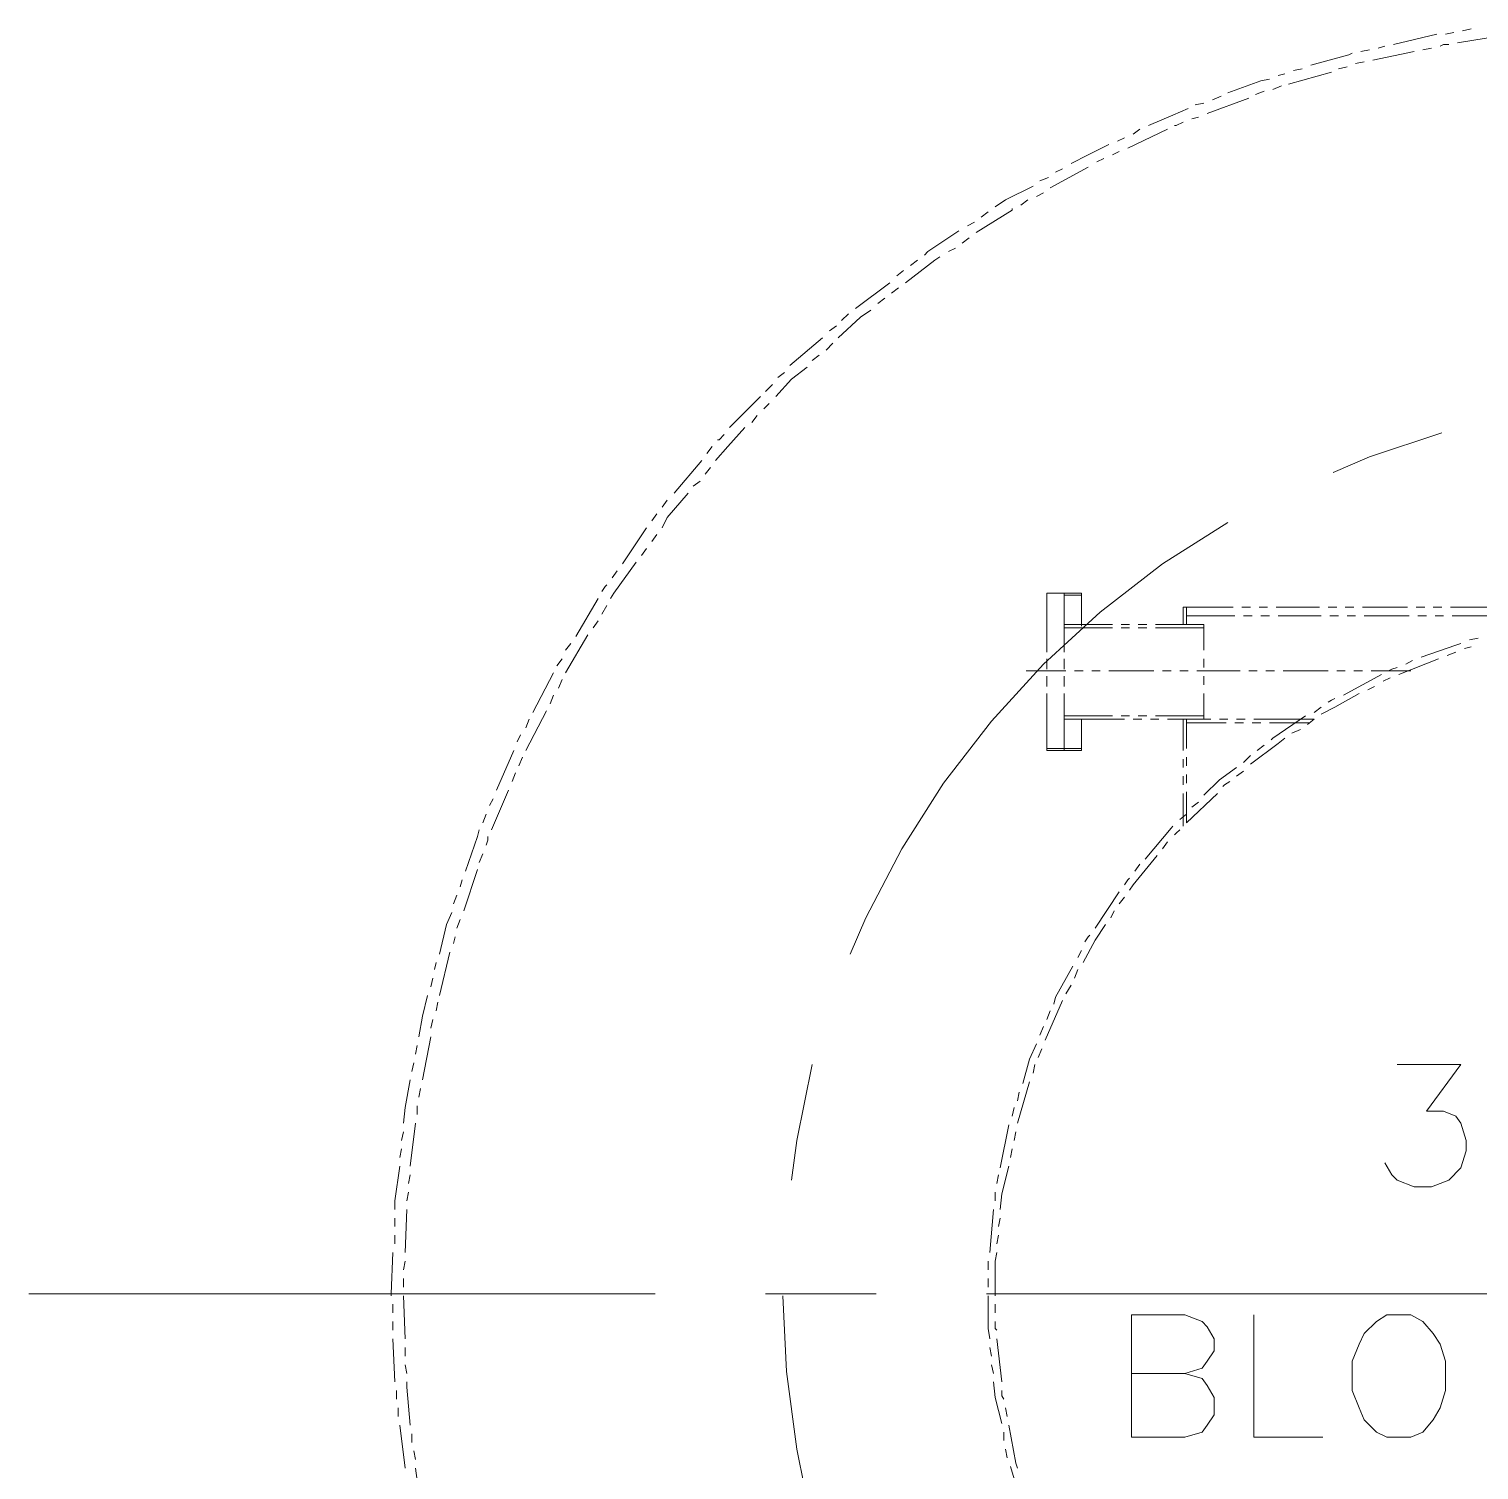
# Model space of a CAD drawing. Header units: millimetres. Extents: x 29 to 95071, y 20 to 67221.
# Drawn here: x 62804 to 66970, y 33680 to 37818 of the extents above; entities that cross this region are included whole.
import ezdxf

# ---------------------------------------------------------------- set-up
doc = ezdxf.new("R2010")
doc.units = ezdxf.units.MM

msp = doc.modelspace()

# ---------------------------------------------------------------- linework, layer by layer
at = {"color": 7, "lineweight": 0}
for points in [[(66848.2, 37803.5), (66724.3, 37773.7)], [(66897.8, 37808.4), (66873, 37803.5)], [(67031.6, 37798.5), (66907.7, 37778.7)], [(66947.4, 37818.4), (66922.6, 37813.4)], [(66605.4, 37749), (66595.5, 37744), (66486.4, 37714.3)], [(66654.9, 37758.9), (66630.2, 37753.9)], [(66783.8, 37753.9), (66664.9, 37729.1)], [(66699.6, 37768.8), (66679.7, 37763.8)], [(66833.4, 37763.8), (66808.6, 37758.9)], [(66882.9, 37773.7), (66868.1, 37773.7), (66858.2, 37768.8)], [(66461.6, 37704.3), (66436.9, 37699.4)], [(66590.5, 37709.3), (66565.7, 37704.3)], [(66640.1, 37724.2), (66615.3, 37719.2)], [(66367.5, 37674.6), (66342.7, 37669.7), (66248.5, 37635)], [(66412.1, 37689.5), (66392.2, 37684.5)], [(66545.9, 37694.4), (66422, 37659.7)], [(66308, 37620.1), (66189, 37575.5)], [(66228.7, 37625), (66203.9, 37615.1)], [(66352.6, 37639.9), (66327.8, 37630)], [(66402.2, 37654.8), (66377.4, 37644.9)], [(66134.5, 37590.3), (66089.9, 37570.5), (66020.5, 37540.8)], [(66179.1, 37605.2), (66154.3, 37600.3)], [(66119.6, 37550.7), (66099.8, 37540.8), (66094.9, 37540.8)], [(66164.2, 37565.6), (66144.4, 37560.6)], [(65951.1, 37506.1), (65931.3, 37496.2)], [(66075, 37530.9), (65961, 37476.3)], [(65995.7, 37530.9), (65975.9, 37516)], [(65906.5, 37486.3), (65847, 37456.5), (65797.5, 37431.7)], [(65936.2, 37466.4), (65916.4, 37456.5)], [(65847, 37421.8), (65738, 37362.3)], [(65772.7, 37416.9), (65752.9, 37407)], [(65891.6, 37446.6), (65871.8, 37436.7)], [(65733, 37392.1), (65708.2, 37382.2)], [(65688.4, 37367.3), (65609.1, 37327.7), (65579.4, 37307.8)], [(65673.5, 37327.7), (65653.7, 37312.8)], [(65718.2, 37347.5), (65698.3, 37337.6)], [(65628.9, 37302.9), (65628.9, 37297.9), (65524.9, 37233.5)], [(65559.5, 37293), (65539.7, 37278.1)], [(65519.9, 37263.2), (65500.1, 37253.3)], [(65475.3, 37238.4), (65386.1, 37179), (65376.2, 37169)], [(65505, 37218.6), (65485.2, 37203.7)], [(65420.8, 37164.1), (65405.9, 37154.2), (65321.6, 37089.7)], [(65465.4, 37188.9), (65445.5, 37179)], [(65316.7, 37124.4), (65296.9, 37109.6)], [(65356.3, 37154.2), (65336.5, 37139.3)], [(65277, 37089.7), (65177.9, 37015.4)], [(65262.2, 37045.1), (65242.3, 37030.3)], [(65301.8, 37074.9), (65282, 37060)], [(65222.5, 37010.4), (65192.8, 36990.6), (65128.3, 36931.1)], [(65158.1, 37000.5), (65138.2, 36980.7)], [(65123.4, 36965.8), (65103.5, 36951)], [(65083.7, 36931.1), (64989.5, 36851.8)], [(65113.5, 36916.3), (65093.6, 36896.4)], [(65073.8, 36881.6), (65054, 36866.7)], [(65039.1, 36846.9), (64994.5, 36812.2), (64949.9, 36762.6)], [(64974.7, 36832), (64954.9, 36817.1)], [(64940, 36797.3), (64920.2, 36777.5)], [(64905.3, 36762.6), (64816.1, 36673.4)], [(64895.4, 36708.1), (64880.5, 36688.3)], [(64930.1, 36742.8), (64915.2, 36727.9)], [(64860.7, 36673.4), (64811.1, 36618.9), (64776.4, 36579.2)], [(64801.2, 36653.6), (64786.3, 36638.7), (64781.4, 36638.7)], [(66863.1, 36658.5), (66654.9, 36589.1), (66550.9, 36544.5)], [(64736.8, 36579.2), (64657.5, 36485)], [(64766.5, 36618.9), (64751.6, 36599)], [(64761.5, 36559.4), (64746.7, 36539.6)], [(64731.8, 36519.7), (64712, 36504.9)], [(64697.1, 36485), (64637.6, 36415.6), (64622.8, 36385.9)], [(64637.6, 36465.2), (64622.8, 36445.4)], [(64607.9, 36425.6), (64593, 36405.7)], [(64578.2, 36385.9), (64508.8, 36281.8)], [(66248.5, 36400.8), (66060.2, 36281.8), (65881.7, 36143), (65718.2, 35994.3), (65569.5, 35830.8), (65430.7, 35652.3), (65311.7, 35464), (65207.6, 35265.7), (65163, 35161.6)], [(64607.9, 36366.1), (64593, 36346.3)], [(64548.4, 36286.8), (64484, 36197.6), (64474.1, 36182.7)], [(64578.2, 36326.4), (64563.3, 36306.6)], [(64493.9, 36262), (64479, 36242.2)], [(64464.2, 36222.3), (64459.2, 36217.4), (64449.3, 36202.5)], [(64439.4, 36182.7), (64374.9, 36073.6)], [(64464.2, 36162.9), (64449.3, 36138.1)], [(65728.1, 36197.6), (65777.6, 36197.6)], [(65728.1, 36034), (65728.1, 36197.6)], [(65728.1, 36029), (65728.1, 36192.6)], [(65777.6, 36034), (65777.6, 36197.6)], [(65777.6, 36034), (65777.6, 36197.6)], [(65827.2, 36108.3), (65827.2, 36197.6), (65777.6, 36197.6)], [(65827.2, 36103.4), (65827.2, 36192.6), (65777.6, 36192.6)], [(65777.6, 36029), (65777.6, 36192.6)], [(66263.4, 36157.9), (66119.6, 36157.9)], [(66119.6, 36108.3), (66119.6, 36157.9)], [(66129.6, 36108.3), (66129.6, 36157.9)], [(66268.3, 36133.1), (66129.6, 36133.1)], [(66312.9, 36157.9), (66288.2, 36157.9)], [(66317.9, 36133.1), (66293.1, 36133.1)], [(66362.5, 36157.9), (66337.7, 36157.9)], [(66367.5, 36133.1), (66342.7, 36133.1)], [(66511.2, 36157.9), (66387.3, 36157.9)], [(66516.2, 36133.1), (66392.2, 36133.1)], [(66560.8, 36157.9), (66536, 36157.9)], [(66565.7, 36133.1), (66540.9, 36133.1)], [(66610.3, 36157.9), (66585.6, 36157.9)], [(66615.3, 36133.1), (66590.5, 36133.1)], [(66764, 36157.9), (66635.1, 36157.9)], [(66768.9, 36133.1), (66640.1, 36133.1)], [(66813.6, 36157.9), (66788.8, 36157.9)], [(66818.5, 36133.1), (66793.7, 36133.1)], [(66863.1, 36157.9), (66838.3, 36157.9)], [(66868.1, 36133.1), (66843.3, 36133.1)], [(67011.8, 36157.9), (66887.9, 36157.9)], [(67016.8, 36133.1), (66892.9, 36133.1)], [(64409.6, 36078.6), (64345.2, 35969.6)], [(64439.4, 36118.3), (64424.5, 36098.4)], [(65916.4, 36108.3), (65777.6, 36108.3)], [(65916.4, 36098.4), (65777.6, 36098.4)], [(65966, 36108.3), (65941.2, 36108.3)], [(65966, 36098.4), (65941.2, 36098.4)], [(66015.6, 36108.3), (65990.8, 36108.3)], [(66015.6, 36098.4), (65990.8, 36098.4)], [(66179.1, 36108.3), (66040.3, 36108.3)], [(66179.1, 36098.4), (66040.3, 36098.4)], [(66179.1, 36034), (66179.1, 36108.3)], [(64360.1, 36053.8), (64345.2, 36034)], [(66917.6, 36053.8), (66902.8, 36048.9), (66803.6, 36014.2)], [(66947.4, 36043.9), (66927.6, 36039)], [(66967.2, 36068.7), (66942.4, 36063.7)], [(64335.3, 36009.2), (64320.4, 35989.4)], [(65728.1, 35984.4), (65728.1, 36009.2)], [(65728.1, 35979.5), (65728.1, 36004.3)], [(65777.6, 35984.4), (65777.6, 36009.2)], [(65777.6, 35984.4), (65777.6, 36009.2)], [(65777.6, 35979.5), (65777.6, 36004.3)], [(66179.1, 35984.4), (66179.1, 36009.2)], [(66853.2, 36009.2), (66739.2, 35964.6)], [(66778.9, 36004.3), (66759, 35994.3)], [(66902.8, 36029), (66878, 36019.1)], [(64310.5, 35969.6), (64251, 35855.6)], [(65782.6, 35974.5), (65668.6, 35974.5)], [(65728.1, 35934.9), (65728.1, 35959.6)], [(65728.1, 35929.9), (65728.1, 35954.7)], [(65777.6, 35934.9), (65777.6, 35959.6)], [(65777.6, 35934.9), (65777.6, 35959.6)], [(65777.6, 35929.9), (65777.6, 35954.7)], [(65832.2, 35974.5), (65807.4, 35974.5)], [(65881.7, 35974.5), (65856.9, 35974.5)], [(66035.4, 35974.5), (65906.5, 35974.5)], [(66084.9, 35974.5), (66060.2, 35974.5)], [(66134.5, 35974.5), (66109.7, 35974.5)], [(66283.2, 35974.5), (66159.3, 35974.5)], [(66179.1, 35934.9), (66179.1, 35959.6)], [(66332.8, 35974.5), (66308, 35974.5)], [(66382.3, 35974.5), (66357.6, 35974.5)], [(66536, 35974.5), (66407.1, 35974.5)], [(66585.6, 35974.5), (66560.8, 35974.5)], [(66689.6, 35964.6), (66580.6, 35905.1)], [(66635.1, 35974.5), (66610.3, 35974.5)], [(66773.9, 35974.5), (66659.9, 35974.5)], [(66714.4, 35954.7), (66694.6, 35944.8)], [(66734.2, 35984.4), (66719.4, 35979.5), (66709.5, 35974.5)], [(64335.3, 35949.7), (64325.4, 35925)], [(66669.8, 35929.9), (66650, 35920)], [(64310.5, 35905.1), (64300.6, 35880.3)], [(65728.1, 35751.5), (65728.1, 35910.1)], [(65728.1, 35905.1), (65728.1, 35746.5), (65777.6, 35746.5), (65777.6, 35830.8)], [(65777.6, 35746.5), (65777.6, 35910.1)], [(65777.6, 35751.5), (65777.6, 35910.1)], [(65777.6, 35746.5), (65777.6, 35905.1)], [(66179.1, 35835.7), (66179.1, 35910.1)], [(66516.2, 35870.4), (66496.3, 35855.6)], [(66625.2, 35910.1), (66555.8, 35870.4), (66516.2, 35850.6)], [(66555.8, 35895.2), (66545.9, 35890.3), (66536, 35885.3)], [(64290.7, 35860.5), (64231.2, 35746.5)], [(64241.1, 35835.7), (64231.2, 35811)], [(65728.1, 35751.5), (65777.6, 35751.5), (65777.6, 35835.7)], [(65916.4, 35845.6), (65777.6, 35845.6)], [(65951.1, 35835.7), (65777.6, 35835.7)], [(65777.6, 35751.5), (65827.2, 35751.5), (65827.2, 35835.7)], [(65777.6, 35746.5), (65827.2, 35746.5), (65827.2, 35830.8)], [(65966, 35845.6), (65941.2, 35845.6)], [(66000.7, 35835.7), (65975.9, 35835.7)], [(66015.6, 35845.6), (65990.8, 35845.6)], [(66050.2, 35835.7), (66025.5, 35835.7)], [(66179.1, 35845.6), (66040.3, 35845.6)], [(66198.9, 35835.7), (66075, 35835.7)], [(66119.6, 35746.5), (66119.6, 35835.7)], [(66129.6, 35751.5), (66129.6, 35835.7)], [(66248.5, 35835.7), (66223.7, 35835.7)], [(66298.1, 35835.7), (66273.3, 35835.7)], [(66496.3, 35835.7), (66322.9, 35835.7)], [(66471.6, 35845.6), (66377.4, 35781.2), (66372.4, 35776.3)], [(66496.3, 35835.7), (66476.5, 35820.9)], [(64216.3, 35791.1), (64206.4, 35771.3)], [(66243.6, 35825.8), (66129.6, 35825.8)], [(66293.1, 35825.8), (66268.3, 35825.8)], [(66342.7, 35825.8), (66317.9, 35825.8)], [(66481.5, 35825.8), (66367.5, 35825.8)], [(66456.7, 35806), (66431.9, 35796.1)], [(64196.5, 35746.5), (64146.9, 35632.5)], [(66412.1, 35781.2), (66392.2, 35766.3), (66312.9, 35706.9)], [(66352.6, 35761.4), (66332.8, 35746.5)], [(64221.3, 35726.7), (64211.4, 35701.9)], [(66119.6, 35697), (66119.6, 35721.7)], [(66129.6, 35701.9), (66129.6, 35726.7)], [(66312.9, 35731.6), (66293.1, 35711.8)], [(64201.5, 35682.1), (64191.5, 35657.3)], [(66119.6, 35647.4), (66119.6, 35672.2)], [(66129.6, 35652.3), (66129.6, 35677.1)], [(66273.3, 35697), (66223.7, 35662.3), (66179.1, 35617.6)], [(66293.1, 35687), (66273.3, 35672.2)], [(64181.6, 35632.5), (64132.1, 35518.5)], [(66119.6, 35528.4), (66119.6, 35622.6)], [(66129.6, 35538.3), (66129.6, 35627.6)], [(66218.8, 35622.6), (66129.6, 35538.3)], [(66253.5, 35657.3), (66238.6, 35647.4), (66233.6, 35642.4)], [(64137, 35607.7), (64127.1, 35587.9)], [(66164.2, 35597.8), (66144.4, 35582.9)], [(64117.2, 35563.1), (64107.3, 35538.3)], [(66129.6, 35563.1), (66109.7, 35548.3)], [(64097.4, 35518.5), (64092.4, 35498.7), (64057.7, 35399.6)], [(64122.2, 35498.7), (64122.2, 35488.8), (64117.2, 35473.9)], [(66089.9, 35528.4), (66084.9, 35523.5), (66010.6, 35434.3)], [(66109.7, 35518.5), (66099.8, 35508.6), (66094.9, 35503.6)], [(66075, 35483.8), (66060.2, 35464)], [(64107.3, 35449.1), (64097.4, 35424.3)], [(66045.3, 35444.2), (65975.9, 35359.9), (65966, 35345)], [(65995.7, 35419.4), (65980.9, 35399.6)], [(64047.8, 35374.8), (64042.8, 35354.9)], [(64092.4, 35404.5), (64052.8, 35285.6)], [(65966, 35379.7), (65961, 35374.8), (65951.1, 35359.9)], [(64032.9, 35330.2), (64023, 35305.4)], [(65936.2, 35340.1), (65866.9, 35236)], [(65951.1, 35325.2), (65936.2, 35305.4)], [(64018.1, 35280.6), (64003.2, 35245.9), (63983.4, 35161.6)], [(64042.8, 35260.8), (64032.9, 35236)], [(65896.6, 35245.9), (65866.9, 35201.3), (65832.2, 35136.9)], [(65921.4, 35285.6), (65911.5, 35265.7)], [(64028, 35211.2), (64023, 35191.4)], [(65852, 35216.2), (65847, 35211.2), (65837.1, 35196.3)], [(64013.1, 35166.6), (63983.4, 35042.7)], [(65827.2, 35171.6), (65817.3, 35151.7)], [(63973.5, 35136.9), (63968.5, 35117)], [(65802.4, 35126.9), (65752.9, 35037.7), (65747.9, 35017.9)], [(63963.5, 35092.3), (63958.6, 35067.5)], [(65817.3, 35117), (65807.4, 35092.3)], [(63948.7, 35042.7), (63933.8, 34983.2), (63923.9, 34923.7)], [(65797.5, 35072.4), (65782.6, 35047.6)], [(63978.4, 35022.9), (63973.5, 34998.1)], [(65772.7, 35027.8), (65723.1, 34913.8)], [(65738, 34998.1), (65728.1, 34973.3)], [(63963.5, 34973.3), (63958.6, 34948.5)], [(65718.2, 34953.5), (65708.2, 34928.7)], [(63958.6, 34923.7), (63933.8, 34799.8)], [(63918.9, 34898.9), (63914, 34874.2)], [(65698.3, 34903.9), (65678.5, 34859.3), (65658.7, 34789.9)], [(65713.2, 34889), (65703.3, 34864.3)], [(63909, 34849.4), (63904.1, 34824.6)], [(65054, 34844.4), (65009.4, 34626.3), (64994.5, 34512.3)], [(65693.4, 34844.4), (65688.4, 34819.6)], [(66734.2, 34844.4), (66917.6, 34844.4), (66818.5, 34710.6), (66868.1, 34710.6), (66902.8, 34695.7), (66917.6, 34675.9), (66932.5, 34626.3), (66932.5, 34596.6), (66917.6, 34547), (66882.9, 34512.3), (66833.4, 34492.5), (66783.8, 34492.5), (66734.2, 34512.3), (66719.4, 34527.2), (66699.6, 34561.9)], [(63899.1, 34799.8), (63884.2, 34720.5), (63879.3, 34675.9)], [(65678.5, 34794.9), (65643.8, 34675.9)], [(63928.8, 34775), (63923.9, 34750.3)], [(65648.8, 34765.1), (65643.8, 34740.3)], [(63918.9, 34725.5), (63918.9, 34715.6), (63918.9, 34700.7)], [(65633.9, 34720.5), (65628.9, 34695.7)], [(63914, 34675.9), (63899.1, 34552)], [(65619, 34670.9), (65594.2, 34547)], [(63879.3, 34651.1), (63874.3, 34626.3)], [(65638.9, 34651.1), (65633.9, 34626.3)], [(63874.3, 34601.6), (63869.4, 34576.8)], [(65628.9, 34601.6), (65624, 34576.8)], [(63869.4, 34552), (63854.5, 34452.9), (63854.5, 34428.1)], [(65619, 34552), (65599.2, 34472.7), (65594.2, 34428.1)], [(63899.1, 34527.2), (63894.2, 34502.4)], [(65589.3, 34527.2), (65584.3, 34502.4)], [(63894.2, 34477.6), (63889.2, 34452.9)], [(65579.4, 34477.6), (65579.4, 34452.9)], [(63889.2, 34428.1), (63884.2, 34304.2)], [(65574.4, 34428.1), (65564.5, 34304.2)], [(63854.5, 34403.3), (63854.5, 34378.5)], [(65594.2, 34403.3), (65589.3, 34378.5)], [(63854.5, 34353.7), (63854.5, 34328.9)], [(65589.3, 34353.7), (65584.3, 34328.9)], [(63849.5, 34304.2), (63844.6, 34185.2), (63844.6, 34180.2)], [(65584.3, 34304.2), (65579.4, 34279.4), (65579.4, 34180.2)], [(63884.2, 34279.4), (63879.3, 34254.6)], [(65559.5, 34279.4), (65559.5, 34254.6)], [(63879.3, 34229.8), (63879.3, 34205)], [(65559.5, 34229.8), (65559.5, 34205)], [(64602.9, 34185.2), (62803.7, 34185.2)], [(63879.3, 34180.2), (63884.2, 34056.3)], [(65237.4, 34185.2), (64920.2, 34185.2)], [(64969.7, 34180.2), (64979.6, 33962.2), (65009.4, 33739.1), (65054, 33521), (65123.4, 33307.9), (65207.6, 33099.7), (65311.7, 32901.5), (65430.7, 32713.1), (65500.1, 32623.9)], [(67145.6, 34185.2), (65554.6, 34185.2)], [(65559.5, 34180.2), (65559.5, 34086.1), (65564.5, 34056.3)], [(63849.5, 34155.5), (63849.5, 34130.7)], [(65579.4, 34155.5), (65579.4, 34130.7)], [(66124.6, 33957.2), (66174.2, 33942.3), (66189, 33922.5), (66208.9, 33887.8), (66208.9, 33838.2), (66189, 33808.5), (66174.2, 33788.7), (66124.6, 33773.8), (65970.9, 33773.8), (65970.9, 34125.7), (66124.6, 34125.7), (66174.2, 34105.9), (66189, 34091), (66208.9, 34056.3), (66208.9, 34021.6), (66189, 33991.9), (66174.2, 33972.1), (66124.6, 33957.2), (65970.9, 33957.2)], [(66322.9, 34125.7), (66322.9, 33773.8), (66521.1, 33773.8)], [(63849.5, 34105.9), (63849.5, 34081.1)], [(65579.4, 34105.9), (65579.4, 34086.1), (65584.3, 34081.1)], [(63849.5, 34056.3), (63854.5, 33932.4)], [(65584.3, 34056.3), (65599.2, 33932.4)], [(63884.2, 34031.6), (63884.2, 34006.8)], [(65564.5, 34031.6), (65569.5, 34006.8)], [(63884.2, 33982), (63889.2, 33957.2)], [(65569.5, 33982), (65574.4, 33957.2)], [(63889.2, 33932.4), (63889.2, 33917.6), (63899.1, 33808.5)], [(65574.4, 33932.4), (65579.4, 33887.8), (65599.2, 33813.5)], [(63859.5, 33907.6), (63859.5, 33882.9)], [(65599.2, 33907.6), (65599.2, 33892.8), (65604.2, 33882.9)], [(63864.4, 33858.1), (63864.4, 33833.3)], [(65609.1, 33858.1), (65614.1, 33833.3)], [(63869.4, 33808.5), (63884.2, 33684.6)], [(65604.2, 33788.7), (65604.2, 33763.9)], [(65619, 33808.5), (65638.9, 33699.5), (65643.8, 33684.6)], [(63904.1, 33783.7), (63904.1, 33758.9)], [(63909, 33734.2), (63914, 33709.4)], [(65609.1, 33739.1), (65614.1, 33714.3)], [(63914, 33684.6), (63918.9, 33649.9), (63933.8, 33560.7)], [(65624, 33689.6), (65658.7, 33570.6)]]:
    msp.add_lwpolyline(points, dxfattribs=at)
msp.add_lwpolyline([(66704.5, 34125.7), (66674.8, 34105.9), (66640.1, 34071.2), (66625.2, 34041.5), (66605.4, 33991.9), (66605.4, 33907.6), (66625.2, 33858.1), (66640.1, 33823.4), (66674.8, 33788.7), (66704.5, 33773.8), (66773.9, 33773.8), (66808.6, 33788.7), (66838.3, 33823.4), (66858.2, 33858.1), (66873, 33907.6), (66873, 33991.9), (66858.2, 34041.5), (66838.3, 34071.2), (66808.6, 34105.9), (66773.9, 34125.7)], close=True, dxfattribs=at)

doc.saveas('drawing.dxf')
